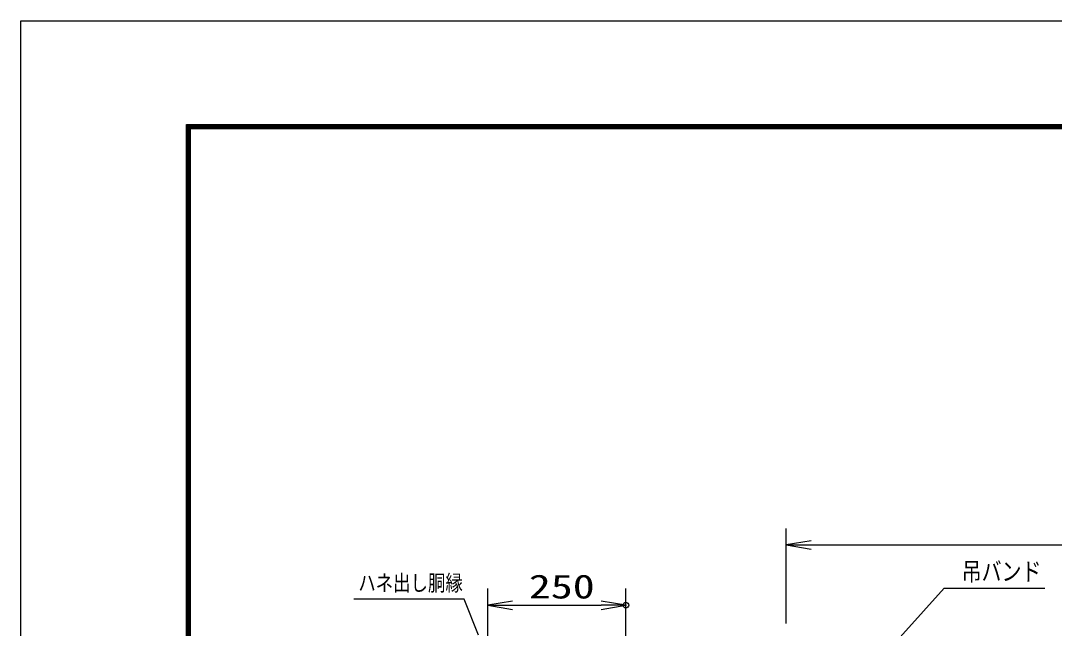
# Model space of a CAD drawing. Units: millimetres, scale not verified. Extents: x -4455 to 4455, y -3150 to 3150.
# Drawn here: x -4455 to -2585, y 2051 to 3150 of the extents above; entities that cross this region are included whole.
import ezdxf
from ezdxf.enums import TextEntityAlignment as Align

# ---------------------------------------------------------------- set-up
doc = ezdxf.new("R2010")
doc.units = ezdxf.units.MM
doc.header["$LTSCALE"] = 20
doc.header["$PDMODE"] = 32
doc.header["$PDSIZE"] = 10
for name, color, linetype, lineweight in [('0-1_1', 7, 'Continuous', 25), ('0-2_0', 7, 'Continuous', 25), ('0-4_EXTCNT-L', 2, 'Continuous', 25), ('0-5_DEFPOINTS', 7, 'Continuous', 25), ('0-7_WAKU', 7, 'Continuous', 25)]:
    doc.layers.add(name, color=color, linetype=linetype, lineweight=lineweight)
doc.styles.add('ＭＳ ゴシック', font='')
doc.styles.get('ＭＳ ゴシック').set_extended_font_data('MS Gothic')

# ---------------------------------------------------------------- blocks, each defined once
blk = doc.blocks.new('DARROWS')
at = {"layer": '0-2_0', "color": 2}
blk.add_line((0, 0), (-19.982, 0), dxfattribs=at)
blk.add_lwpolyline([(-20, -3.333), (0, 0), (-20, 3.333)], dxfattribs=at)

msp = doc.modelspace()

# ---------------------------------------------------------------- linework, layer by layer
at = {"layer": '0-1_1', "color": 4}
msp.add_lwpolyline([(-2896.69, 1999.09), (-2784.06, 2124.09), (-2602.23, 2124.09)], dxfattribs=at)
at = {"layer": '0-2_0', "color": 1}
msp.add_line((-3070.1, 2060.09), (-3070.1, 2232.09), dxfattribs=at)
at = {"layer": '0-2_0', "color": 2}
msp.add_line((-3025.1, 2202.09), (-1615.1, 2202.09), dxfattribs=at)
at = {"layer": '0-4_EXTCNT-L', "color": 1}
for p, q in [((-3610.1, 2029.09), (-3610.1, 2123.17)), ((-3360.1, 2029.09), (-3360.1, 2123.17))]:
    msp.add_line(p, q, dxfattribs=at)
at = {"layer": '0-4_EXTCNT-L'}
msp.add_line((-3565.1, 2093.17), (-3405.1, 2093.17), dxfattribs=at)
msp.add_lwpolyline([(-3626.79, 2038.88), (-3652.72, 2103.81), (-3852.27, 2103.81)], dxfattribs=at)
at = {"layer": '0-5_DEFPOINTS'}
msp.add_point((-3360.1, 2093.17), dxfattribs=at)
at = {"layer": '0-7_WAKU', "color": 3}
msp.add_lwpolyline([(-4455, 3150), (4455, 3150), (4455, -3150), (-4455, -3150)], close=True, dxfattribs=at)
at = {"layer": '0-7_WAKU'}
for points in [[(-4155, 2962.5), (4155, 2962.5), (4155, -2962.5), (-4155, -2962.5)], [(-4153.13, 2960.62), (4153.12, 2960.62), (4153.12, -2960.63), (-4153.13, -2960.63)], [(-4151.25, 2958.75), (4151.25, 2958.75), (4151.25, -2958.75), (-4151.25, -2958.75)], [(-4149.38, 2956.87), (4149.37, 2956.87), (4149.37, -2956.88), (-4149.38, -2956.88)], [(-4147.5, 2955), (4147.5, 2955), (4147.5, -2955), (-4147.5, -2955)]]:
    msp.add_lwpolyline(points, close=True, dxfattribs=at)

# ---------------------------------------------------------------- block references
at = {"layer": '0-2_0', "xscale": 2.25, "yscale": 2.25, "rotation": 180}
msp.add_blockref('DARROWS', (-3070.1, 2202.09), dxfattribs=at)
at = {"layer": '0-4_EXTCNT-L', "xscale": 2.25, "yscale": 2.25, "rotation": 180}
msp.add_blockref('DARROWS', (-3610.1, 2093.17), dxfattribs=at)
at = {"layer": '0-4_EXTCNT-L', "xscale": 2.25, "yscale": 2.25}
msp.add_blockref('DARROWS', (-3360.1, 2093.17), dxfattribs=at)

# ---------------------------------------------------------------- texts
at = {"layer": '0-1_1', "color": 4, "style": 'ＭＳ ゴシック', "width": 0.8}
msp.add_text('吊バンド', height=33.02, dxfattribs=at).set_placement((-2752.56, 2127.74), align=Align.BOTTOM_LEFT)
at = {"layer": '0-4_EXTCNT-L', "color": 4, "style": 'ＭＳ ゴシック', "width": 0.8}
msp.add_text('ハネ出し胴縁', height=28.86, dxfattribs=at).set_placement((-3844.2, 2110.35), align=Align.BOTTOM_LEFT)
at = {"layer": '0-4_EXTCNT-L', "color": 3, "style": 'ＭＳ ゴシック', "width": 1.35}
msp.add_text('250', height=43.26, dxfattribs=at).set_placement((-3535.72, 2092.34), align=Align.BOTTOM_LEFT)

doc.saveas('drawing.dxf')
